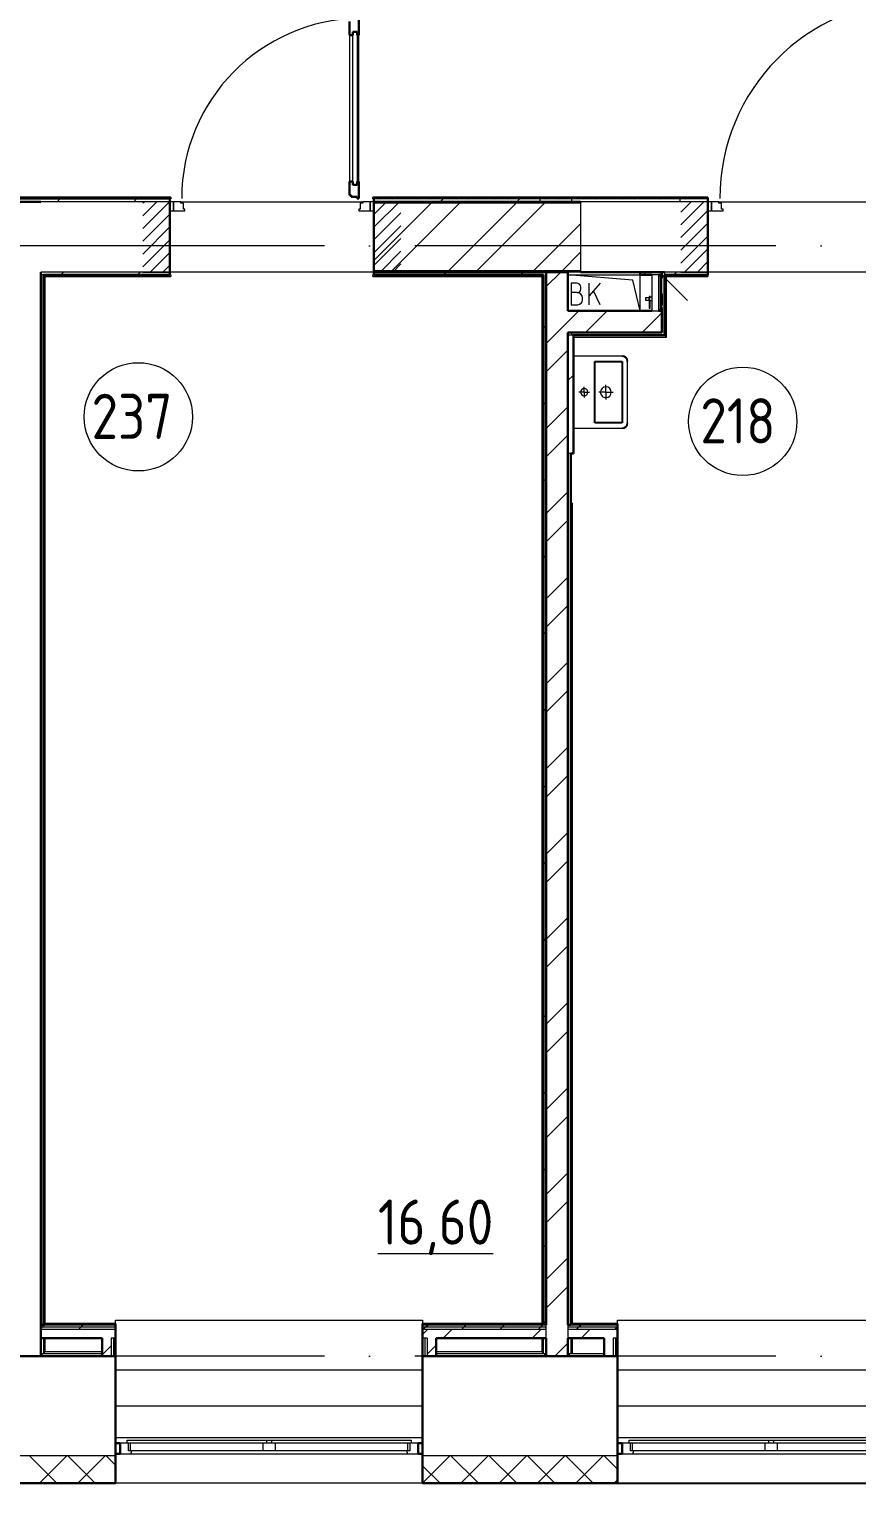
# Model space of a CAD drawing. Header units: millimetres. Extents: x -695119 to 412940, y -249585 to 622758.
# Drawn here: x 312922 to 317506, y 59605 to 67663 of the extents above; entities that cross this region are included whole.
import ezdxf

# ---------------------------------------------------------------- set-up
doc = ezdxf.new("R2010")
doc.units = ezdxf.units.MM
doc.linetypes.add('ADSK_Линия сетки', pattern=[25, 20, -2.5, 0, -2.5])
doc.linetypes.add('ADSK_Штриховая_ш2 п1_5', pattern=[4.5, 3, -1.5])
for name, color, linetype, lineweight in [('_ Окна', 252, 'Continuous', 30), ('Двери', 8, 'Continuous', 9), ('Марки помещений', 8, 'Continuous', 20), ('Оборудование', 8, 'Continuous', 18), ('Ограждение', 8, 'Continuous', 9), ('Окна', 252, 'Continuous', 9), ('Оси', 252, 'Continuous', 9), ('Перекрытие', 252, 'Continuous', 18), ('Стены внутренние', 252, 'Continuous', 18), ('Стены наружные', 252, 'Continuous', 18), ('Стены штриховка', 7, 'Continuous', 9)]:
    doc.layers.add(name, color=color, linetype=linetype, lineweight=lineweight)
doc.layers.add('Двери открывание', color=7, linetype='Continuous', lineweight=9, true_color=0xc0c0c0)
doc.layers.add('Узлы', color=7, linetype='Continuous')
doc.styles.add('GOST Common_2', font='', dxfattribs={"width": 0.9, "height": 250})
doc.styles.get('GOST Common_2').set_extended_font_data('GOST type B')

# ---------------------------------------------------------------- blocks, each defined once
blk = doc.blocks.new('план 2 этажа')
at = {"layer": 'Двери', "lineweight": 18, "true_color": 0x636466}
h = blk.add_hatch(dxfattribs=at)
h.set_pattern_fill('FP_2', color=251, style=0, pattern_type=2)
h.set_pattern_definition([(45, (314140.813, 66511.636), (-35.3553, 35.3553), [])])
h.paths.add_polyline_path([(314976.9, 66316.6), (314980.8, 66316.6), (314980.8, 66706.6), (314830.8, 66706.6), (314830.8, 66316.6)])
h.paths.add_polyline_path([(313700.8, 66316.6), (313700.8, 66706.6), (313550.8, 66706.6), (313550.8, 66316.6), (313587.7, 66316.6)])
h = blk.add_hatch(dxfattribs=at)
h.set_pattern_fill('FP_2', color=251, style=0, pattern_type=2)
h.set_pattern_definition([(45, (317170.813, 66511.636), (-35.3553, 35.3553), [])])
h.paths.add_polyline_path([(317910.8, 66316.6), (318060.8, 66316.6), (318060.8, 66706.6), (317910.8, 66706.6), (317910.8, 66599.7)])
h.paths.add_polyline_path([(316680.8, 66316.6), (316680.8, 66706.6), (316530.8, 66706.6), (316530.8, 66316.6)])
at = {"color": 251, "lineweight": 18, "true_color": 0x636466}
for p, q in [((316264.1, 66271.9), (315905.8, 66301.6)), ((315905.8, 66301.6), (316305.8, 66301.6)), ((315953.2, 66256.1), (315923.2, 66256.1)), ((315923.2, 66256.1), (315923.2, 66136.1)), ((316083.2, 66256.1), (316023.2, 66184.6)), ((316023.2, 66136.1), (316023.2, 66256.1)), ((316305.8, 66101.6), (316264.1, 66271.9)), ((315956.5, 66202.8), (315923.2, 66202.8)), ((315976.5, 66222.8), (315976.5, 66232.8)), ((315986.5, 66162.8), (315986.5, 66172.8)), ((316083.2, 66136.1), (316047.2, 66213.2)), ((315923.2, 66136.1), (315959.9, 66136.1))]:
    blk.add_line(p, q, dxfattribs=at)
for centre, radius, start, end in [((315953.2, 66232.8), 23.3, 0, 90), ((315956.5, 66222.8), 20, 270, 0), ((315956.5, 66172.8), 30, 0, 90), ((315959.9, 66162.8), 26.7, 270, 0)]:
    blk.add_arc(centre, radius, start, end, dxfattribs=at)
at = {"layer": '_ Окна', "color": 251, "true_color": 0x636466}
for p, q in [((313425.8, 59829.6), (313400.8, 59829.6)), ((313425.8, 59771.6), (313425.8, 59829.6)), ((315100.8, 59829.6), (315075.8, 59829.6)), ((315075.8, 59829.6), (315075.8, 59771.6)), ((316205.8, 59829.6), (316180.8, 59829.6)), ((316205.8, 59771.6), (316205.8, 59829.6)), ((313400.8, 59771.6), (313425.8, 59771.6)), ((315075.8, 59771.6), (315100.8, 59771.6)), ((316180.8, 59771.6), (316205.8, 59771.6))]:
    blk.add_line(p, q, dxfattribs=at)
at = {"layer": '_ Окна', "color": 251, "lineweight": 18, "true_color": 0x636466}
for p, q in [((313463.8, 59829.6), (313425.8, 59829.6)), ((313425.8, 59829.6), (313425.8, 59771.6)), ((313471.8, 59788.6), (313471.8, 59829.6)), ((315029.8, 59829.6), (315029.8, 59788.6)), ((315075.8, 59829.6), (315037.8, 59829.6)), ((315075.8, 59771.6), (315075.8, 59829.6)), ((316243.8, 59829.6), (316205.8, 59829.6)), ((316205.8, 59829.6), (316205.8, 59771.6)), ((316251.8, 59788.6), (316251.8, 59829.6)), ((313425.8, 59771.6), (313485.3, 59771.6)), ((313483.8, 59788.6), (313471.8, 59788.6)), ((313485.3, 59771.6), (313489.8, 59788.6)), ((315011.8, 59788.6), (315016.4, 59771.6)), ((315016.4, 59771.6), (315075.8, 59771.6)), ((315029.8, 59788.6), (315017.8, 59788.6)), ((316205.8, 59771.6), (316265.3, 59771.6)), ((316263.8, 59788.6), (316251.8, 59788.6)), ((316265.3, 59771.6), (316269.8, 59788.6))]:
    blk.add_line(p, q, dxfattribs=at)
at = {"layer": 'Двери', "color": 251, "lineweight": 30, "true_color": 0x636466}
for p, q in [((314696.8, 67704.6), (314696.8, 67628.6)), ((314746.8, 67628.6), (314746.8, 67722.6)), ((314696.8, 67628.6), (314713.8, 67628.6)), ((314713.8, 67628.6), (314713.8, 67646.6)), ((314713.8, 67646.6), (314737.8, 67646.6)), ((314737.8, 67646.6), (314737.8, 67628.6)), ((314737.8, 67628.6), (314746.8, 67628.6)), ((314696.8, 66818.6), (314696.8, 66742.6)), ((314696.8, 66818.6), (314713.8, 66818.6)), ((314713.8, 66818.6), (314713.8, 66800.6)), ((314737.8, 66818.6), (314746.8, 66818.6)), ((314737.8, 66800.6), (314737.8, 66818.6)), ((314746.8, 66724.6), (314746.8, 66818.6)), ((314696.8, 66742.6), (314704.8, 66742.6)), ((314704.8, 66742.6), (314704.8, 66733.6)), ((314704.8, 66733.6), (314738.8, 66733.6)), ((314713.8, 66800.6), (314737.8, 66800.6)), ((314738.8, 66733.6), (314738.8, 66724.6)), ((314738.8, 66724.6), (314746.8, 66724.6))]:
    blk.add_line(p, q, dxfattribs=at)
at = {"layer": 'Двери', "color": 251, "true_color": 0x636466}
for p, q in [((314696.8, 67628.6), (314696.8, 66818.6)), ((314713.8, 66800.6), (314713.8, 67646.6)), ((314713.8, 67646.6), (314737.8, 67646.6)), ((314737.8, 67646.6), (314737.8, 66800.6)), ((314746.8, 66818.6), (314746.8, 67628.6)), ((314737.8, 66800.6), (314713.8, 66800.6)), ((313700.8, 66706.6), (313700.8, 66656.6)), ((313720.8, 66706.6), (313700.8, 66706.6)), ((313700.8, 66656.6), (313720.8, 66656.6)), ((313720.8, 66656.6), (313720.8, 66706.6)), ((313761.8, 66706.6), (313720.8, 66706.6)), ((313720.8, 66706.6), (313720.8, 66656.6)), ((313720.8, 66656.6), (313784.8, 66656.6)), ((313761.8, 66698.6), (313761.8, 66706.6)), ((313775.8, 66698.6), (313761.8, 66698.6)), ((313775.8, 66664.6), (313775.8, 66698.6)), ((313784.8, 66664.6), (313775.8, 66664.6)), ((313784.8, 66656.6), (313784.8, 66664.6)), ((314755.8, 66664.6), (314746.8, 66664.6)), ((314746.8, 66664.6), (314746.8, 66656.6)), ((314746.8, 66656.6), (314810.8, 66656.6)), ((314769.8, 66698.6), (314755.8, 66698.6)), ((314755.8, 66698.6), (314755.8, 66664.6)), ((314769.8, 66706.6), (314769.8, 66698.6)), ((314810.8, 66706.6), (314769.8, 66706.6)), ((314830.8, 66706.6), (314810.8, 66706.6)), ((314810.8, 66706.6), (314810.8, 66656.6)), ((314810.8, 66656.6), (314810.8, 66706.6)), ((314810.8, 66656.6), (314830.8, 66656.6)), ((314830.8, 66656.6), (314830.8, 66706.6)), ((316680.8, 66706.6), (316680.8, 66656.6)), ((316700.8, 66706.6), (316680.8, 66706.6)), ((316680.8, 66656.6), (316700.8, 66656.6)), ((316700.8, 66656.6), (316700.8, 66706.6)), ((316741.8, 66706.6), (316700.8, 66706.6)), ((316700.8, 66706.6), (316700.8, 66656.6)), ((316700.8, 66656.6), (316764.8, 66656.6)), ((316741.8, 66698.6), (316741.8, 66706.6)), ((316755.8, 66698.6), (316741.8, 66698.6)), ((316755.8, 66664.6), (316755.8, 66698.6)), ((316764.8, 66664.6), (316755.8, 66664.6)), ((316764.8, 66656.6), (316764.8, 66664.6))]:
    blk.add_line(p, q, dxfattribs=at)
at = {"layer": 'Двери', "color": 251, "linetype": 'ADSK_Штриховая_ш2 п1_5', "true_color": 0x636466}
for p, q in [((313700.8, 66706.6), (313550.8, 66706.6)), ((313700.8, 66316.6), (313700.8, 66706.6)), ((314980.8, 66706.6), (314830.8, 66706.6)), ((314830.8, 66706.6), (314830.8, 66316.6)), ((316680.8, 66706.6), (316530.8, 66706.6)), ((316680.8, 66316.6), (316680.8, 66706.6)), ((313550.8, 66316.6), (313700.8, 66316.6)), ((314830.8, 66316.6), (314980.8, 66316.6)), ((316530.8, 66316.6), (316680.8, 66316.6))]:
    blk.add_line(p, q, dxfattribs=at)
at = {"layer": 'Двери открывание', "color": 251, "true_color": 0x636466}
for centre, radius, start in [((317844.8, 66724.6), 1098, 90.93932), ((314764.8, 66724.6), 998, 91.03345)]:
    blk.add_arc(centre, radius, start, 180, dxfattribs=at)
at = {"layer": 'Марки помещений', "color": 251, "true_color": 0x636466}
for centre in [(313526.3, 65515), (316873.7, 65490)]:
    blk.add_circle(centre, 300, dxfattribs=at)
at = {"layer": 'Оборудование', "color": 251, "true_color": 0x636466}
for p, q in [((316407.2, 66301.6), (316370.8, 66301.6)), ((316370.8, 66301.6), (316370.8, 66101.6)), ((316408.1, 66102.5), (316408.1, 66300.7)), ((316417.9, 66294.6), (316408.1, 66294.6)), ((316417.9, 66273.6), (316419.2, 66273.6)), ((316419.3, 66273.6), (316417.9, 66273.6)), ((316418.8, 66109.6), (316418.8, 66293.7)), ((316425.8, 66282.6), (316420.3, 66282.6)), ((316425.8, 66301.6), (316567.2, 66160.2)), ((316425.8, 66120.6), (316425.8, 66282.6)), ((316353, 66174.3), (316335.5, 66174.3)), ((316335.5, 66174.3), (316335.5, 66162)), ((316335.5, 66162), (316353, 66162)), ((316354.9, 66176.2), (316353, 66174.3)), ((316353, 66174.3), (316353, 66162)), ((316353, 66162), (316354.9, 66160.1)), ((316370.8, 66177.8), (316354.9, 66177.8)), ((316354.9, 66177.8), (316354.9, 66158.5)), ((316354.9, 66158.5), (316370.8, 66158.5)), ((316360.4, 66181.2), (316355.4, 66181.2)), ((316355.4, 66181.2), (316355.4, 66173)), ((316355.4, 66163.3), (316355.4, 66117.5)), ((316360.4, 66173), (316360.4, 66181.2)), ((316360.4, 66117.5), (316360.4, 66163.3)), ((316427.8, 66198.1), (316425.8, 66198.1)), ((316427.8, 66194.1), (316427.8, 66198.1)), ((316427.8, 66194.1), (316427.8, 66133.6)), ((316355.4, 66117.5), (316360.4, 66117.5)), ((316370.8, 66101.6), (316407.2, 66101.6)), ((316408.1, 66108.6), (316417.9, 66108.6)), ((316419.2, 66129.6), (316417.9, 66129.6)), ((316419.3, 66129.6), (316417.9, 66129.6)), ((316420.3, 66120.6), (316425.8, 66120.6)), ((316425.8, 66129.6), (316427.8, 66129.6)), ((316427.8, 66129.6), (316427.8, 66133.6))]:
    blk.add_line(p, q, dxfattribs=at)
for points, knots in [([(316408.1, 66300.7), (316408.1, 66300.8), (316408.1, 66300.9), (316408, 66301.1), (316407.9, 66301.3), (316407.8, 66301.4), (316407.6, 66301.5), (316407.4, 66301.6), (316407.3, 66301.6), (316407.2, 66301.6)], [-1, -1, -1, -1, -0.833333, -0.75, -0.583333, -0.458333, -0.333333, -0.166667, 0, 0, 0, 0]), ([(316418.8, 66293.7), (316418.8, 66293.8), (316418.8, 66293.9), (316418.7, 66294), (316418.7, 66294.2), (316418.6, 66294.3), (316418.5, 66294.4), (316418.3, 66294.5), (316418.1, 66294.6), (316417.9, 66294.6), (316417.9, 66294.6)], [-1, -1, -1, -1, -0.833333, -0.75, -0.666667, -0.583333, -0.458333, -0.333333, -0.166667, 0, 0, 0, 0]), ([(316420.3, 66282.6), (316420.2, 66282.6), (316420, 66282.7), (316419.8, 66282.7), (316419.6, 66282.8), (316419.4, 66282.9), (316419.3, 66283.1), (316419.1, 66283.2), (316419, 66283.4), (316418.9, 66283.6), (316418.8, 66283.8), (316418.8, 66284), (316418.8, 66284.2)], [-1, -1, -1, -1, -0.833333, -0.75, -0.666667, -0.583333, -0.5, -0.416667, -0.333333, -0.25, -0.166667, 0, 0, 0, 0]), ([(316407.2, 66101.6), (316407.3, 66101.6), (316407.4, 66101.7), (316407.6, 66101.7), (316407.8, 66101.9), (316407.9, 66102), (316408, 66102.1), (316408.1, 66102.3), (316408.1, 66102.5), (316408.1, 66102.5)], [0, 0, 0, 0, 0.166667, 0.333333, 0.458333, 0.583333, 0.708333, 0.833333, 1, 1, 1, 1]), ([(316417.9, 66108.6), (316417.9, 66108.6), (316418.1, 66108.7), (316418.3, 66108.7), (316418.5, 66108.9), (316418.6, 66109), (316418.7, 66109.1), (316418.7, 66109.2), (316418.8, 66109.4), (316418.8, 66109.5), (316418.8, 66109.6)], [0, 0, 0, 0, 0.166667, 0.333333, 0.458333, 0.583333, 0.666667, 0.75, 0.833333, 1, 1, 1, 1]), ([(316418.8, 66119.1), (316418.8, 66119.2), (316418.8, 66119.4), (316418.9, 66119.7), (316419, 66119.9), (316419.1, 66120), (316419.3, 66120.2), (316419.4, 66120.3), (316419.6, 66120.4), (316419.8, 66120.5), (316420, 66120.6), (316420.2, 66120.6), (316420.3, 66120.6)], [0, 0, 0, 0, 0.166667, 0.25, 0.333333, 0.416667, 0.5, 0.583333, 0.666667, 0.75, 0.833333, 1, 1, 1, 1])]:
    blk.add_open_spline(points, degree=3, knots=knots, dxfattribs=at)
at = {"layer": 'Ограждение', "color": 251, "true_color": 0x636466}
for p, q in [((313705.8, 66731.6), (312570.8, 66731.6)), ((313700.8, 66721.6), (313705.8, 66721.6)), ((313705.8, 66731.6), (313705.8, 66721.6)), ((314825.8, 66721.6), (314825.8, 66731.6)), ((316680.8, 66731.6), (314825.8, 66731.6)), ((314825.8, 66721.6), (314830.8, 66721.6)), ((316680.8, 66731.6), (316680.8, 66726.6)), ((313010.8, 66291.6), (313000.8, 66301.6)), ((313010.8, 60491.6), (313010.8, 66291.6)), ((313010.8, 66291.6), (313705.8, 66291.6)), ((313705.8, 66301.6), (313700.8, 66301.6)), ((313705.8, 66301.6), (313705.8, 66291.6)), ((314825.8, 66291.6), (314825.8, 66301.6)), ((314830.8, 66301.6), (314825.8, 66301.6)), ((314825.8, 66291.6), (315760.8, 66291.6)), ((315770.8, 66301.6), (315760.8, 66291.6)), ((315760.8, 66291.6), (315760.8, 60491.6)), ((316450.8, 66291.6), (316440.8, 66301.6)), ((316450.8, 65956.6), (316450.8, 66291.6)), ((316450.8, 66291.6), (316680.8, 66291.6)), ((316680.8, 66301.6), (316680.8, 66291.6)), ((315935.8, 65956.6), (316450.8, 65956.6)), ((316440.8, 65966.6), (316450.8, 65956.6)), ((315920.8, 65036.6), (315930.8, 65036.6)), ((315930.8, 60491.4), (315930.8, 65036.6)), ((313400.8, 60491.6), (313400.8, 60511.6)), ((313400.8, 60511.6), (315100.8, 60511.6)), ((315100.8, 60511.6), (315100.8, 60491.6)), ((316180.8, 60491.6), (316180.8, 60511.6)), ((316180.8, 60511.6), (317880.8, 60511.6)), ((313000.8, 60411.6), (313000.8, 60326.6)), ((313010.8, 60336.6), (313010.8, 60411.6)), ((315760.8, 60411.6), (315760.8, 60336.6)), ((315770.8, 60326.6), (315770.8, 60411.6)), ((315920.8, 60411.6), (315920.8, 60326.6)), ((315930.8, 60326.6), (315930.8, 60411.6)), ((313010.8, 60336.6), (313000.8, 60326.6)), ((313325.8, 60336.6), (313010.8, 60336.6)), ((315760.8, 60336.6), (315175.8, 60336.6)), ((315770.8, 60326.6), (315760.8, 60336.6)), ((313400.8, 60236.6), (315100.8, 60236.6)), ((316180.8, 60236.6), (317880.8, 60236.6)), ((313400.8, 60036.6), (315100.8, 60036.6)), ((316180.8, 60036.6), (317880.8, 60036.6)), ((313400.8, 59861.6), (315100.8, 59861.6)), ((316180.8, 59861.6), (317880.8, 59861.6))]:
    blk.add_line(p, q, dxfattribs=at)
at = {"layer": 'Окна', "color": 251, "true_color": 0x636466}
for p, q in [((313463.8, 59846.6), (314235.8, 59846.6)), ((313463.8, 59829.6), (313463.8, 59846.6)), ((314235.8, 59829.6), (313463.8, 59829.6)), ((313483.8, 59788.6), (313483.8, 59829.6)), ((314215.8, 59829.6), (314215.8, 59788.6)), ((314235.8, 59846.6), (314265.8, 59846.6)), ((314235.8, 59846.6), (314235.8, 59829.6)), ((314265.8, 59829.6), (314235.8, 59829.6)), ((314265.8, 59846.6), (315037.8, 59846.6)), ((314265.8, 59829.6), (314265.8, 59846.6)), ((315037.8, 59829.6), (314265.8, 59829.6)), ((314285.8, 59788.6), (314285.8, 59829.6)), ((315017.8, 59829.6), (315017.8, 59788.6)), ((315037.8, 59846.6), (315037.8, 59829.6)), ((316243.8, 59846.6), (317015.8, 59846.6)), ((316243.8, 59829.6), (316243.8, 59846.6)), ((317015.8, 59829.6), (316243.8, 59829.6)), ((316263.8, 59788.6), (316263.8, 59829.6)), ((316995.8, 59829.6), (316995.8, 59788.6)), ((317015.8, 59846.6), (317045.8, 59846.6)), ((317015.8, 59846.6), (317015.8, 59829.6)), ((317045.8, 59829.6), (317015.8, 59829.6)), ((317045.8, 59846.6), (317817.8, 59846.6)), ((317045.8, 59829.6), (317045.8, 59846.6)), ((317817.8, 59829.6), (317045.8, 59829.6)), ((317065.8, 59788.6), (317065.8, 59829.6)), ((314215.8, 59788.6), (313483.8, 59788.6)), ((313485.3, 59771.6), (315016.4, 59771.6)), ((314285.8, 59788.6), (314215.8, 59788.6)), ((315017.8, 59788.6), (314285.8, 59788.6)), ((316995.8, 59788.6), (316263.8, 59788.6)), ((316265.3, 59771.6), (317796.4, 59771.6)), ((317065.8, 59788.6), (316995.8, 59788.6)), ((317797.8, 59788.6), (317065.8, 59788.6))]:
    blk.add_line(p, q, dxfattribs=at)
at = {"layer": 'Оси', "color": 251, "linetype": 'ADSK_Линия сетки', "ltscale": 100, "true_color": 0x636466}
for p, q in [((332058.1, 66461.6), (255080.8, 66461.6)), ((332058.1, 60311.6), (255118.5, 60311.6))]:
    blk.add_line(p, q, dxfattribs=at)
at = {"layer": 'Перекрытие', "color": 251, "ltscale": 100, "true_color": 0x636466}
blk.add_line((315905.8, 66301.6), (316305.8, 66301.6), dxfattribs=at)
at = {"layer": 'Стены внутренние', "color": 251, "lineweight": 30, "true_color": 0x636466}
for p, q in [((312985.8, 66706.6), (312595.8, 66706.6)), ((313700.8, 66316.6), (313700.8, 66706.6)), ((315975.8, 66706.6), (315975.8, 66701.6)), ((316680.8, 66316.6), (316680.8, 66706.6)), ((315975.8, 66321.6), (315975.8, 66316.6)), ((315975.8, 66316.6), (316305.8, 66316.6)), ((312985.8, 60311.6), (312985.8, 60411.6)), ((313325.8, 60311.6), (312400.8, 60311.6)), ((313400.8, 59609.6), (313400.8, 60311.6)), ((315100.8, 60311.6), (315100.8, 59609.6)), ((315785.8, 60311.6), (315175.8, 60311.6)), ((316105.8, 60311.6), (315905.8, 60311.6)), ((316180.8, 59609.6), (316180.8, 60311.6)), ((312325.8, 59609.6), (313400.8, 59609.6)), ((315100.8, 59609.6), (316180.8, 59609.6))]:
    blk.add_line(p, q, dxfattribs=at)
at = {"layer": 'Стены внутренние', "color": 251, "true_color": 0x636466}
for p, q in [((313700.8, 66706.6), (312985.8, 66706.6)), ((313761.8, 66706.6), (314769.8, 66706.6)), ((316680.8, 66706.6), (315975.8, 66706.6)), ((315975.8, 66701.6), (315975.8, 66321.6)), ((316741.8, 66706.6), (317849.8, 66706.6)), ((314830.8, 66316.6), (313700.8, 66316.6)), ((315975.8, 66316.6), (315905.8, 66316.6)), ((318760.8, 66316.6), (316440.8, 66316.6)), ((312325.8, 59761.6), (313400.8, 59761.6)), ((315100.8, 59761.6), (316180.8, 59761.6)), ((315100.8, 59609.6), (313400.8, 59609.6)), ((317880.8, 59609.6), (316180.8, 59609.6))]:
    blk.add_line(p, q, dxfattribs=at)
at = {"layer": 'Стены внутренние', "color": 251, "linetype": 'Continuous', "lineweight": 9, "true_color": 0x636466}
for p, q in [((313072.4, 59611.6), (312922.4, 59761.6)), ((312983, 59611.6), (313133, 59761.6)), ((313284.5, 59611.6), (313134.5, 59761.6)), ((313195.1, 59611.6), (313345.1, 59761.6)), ((313400.8, 59707.5), (313346.7, 59761.6)), ((315104.3, 59611.6), (315254.3, 59761.6)), ((315405.9, 59611.6), (315255.9, 59761.6)), ((315316.4, 59611.6), (315466.4, 59761.6)), ((315618, 59611.6), (315468, 59761.6)), ((315528.5, 59611.6), (315678.5, 59761.6)), ((315830.1, 59611.6), (315680.1, 59761.6)), ((315740.7, 59611.6), (315890.7, 59761.6)), ((316042.3, 59611.6), (315892.3, 59761.6)), ((315952.8, 59611.6), (316102.8, 59761.6)), ((316180.4, 59685.6), (316104.4, 59761.6)), ((315193.7, 59611.6), (315100.8, 59704.6)), ((312961.2, 59609.6), (312960.1, 59611.6)), ((315168.8, 59610.4), (315168.4, 59609.6)), ((315521.5, 59611.6), (315520.3, 59609.6)), ((316164.9, 59611.6), (316178.8, 59625.5)), ((316178.8, 59621.8), (316180.8, 59621.8))]:
    blk.add_line(p, q, dxfattribs=at)
at = {"layer": 'Стены наружные', "color": 251, "lineweight": 30, "true_color": 0x636466}
for p, q in [((313700.8, 66726.6), (312575.8, 66726.6)), ((313700.8, 66706.6), (313700.8, 66726.6)), ((316680.8, 66726.6), (314830.8, 66726.6)), ((314830.8, 66726.6), (314830.8, 66706.6)), ((316680.8, 66706.6), (316680.8, 66726.6)), ((314830.8, 66706.6), (315975.8, 66706.6)), ((315975.8, 66701.6), (314830.8, 66701.6)), ((314830.8, 66701.6), (314830.8, 66321.6)), ((314830.8, 66321.6), (315975.8, 66321.6)), ((312985.8, 66316.6), (312985.8, 60411.6)), ((313000.8, 66301.6), (313700.8, 66301.6)), ((313000.8, 60491.6), (313000.8, 66301.6)), ((313700.8, 66301.6), (313700.8, 66316.6)), ((315905.8, 66316.6), (314830.8, 66316.6)), ((314830.8, 66316.6), (314830.8, 66301.6)), ((314830.8, 66301.6), (315770.8, 66301.6)), ((315770.8, 66301.6), (315770.8, 60491.6)), ((315785.8, 60486.6), (315785.8, 66316.6)), ((315905.8, 66101.6), (315905.8, 66316.6)), ((316305.8, 66316.6), (316305.8, 66301.6)), ((316440.8, 66316.6), (316305.8, 66316.6)), ((316305.8, 66301.6), (316370.8, 66301.6)), ((316407.4, 66301.6), (316425.8, 66301.6)), ((316425.8, 66316.6), (316425.8, 66282.6)), ((316440.8, 65966.6), (316440.8, 66301.6)), ((316440.8, 66301.6), (316680.8, 66301.6)), ((316680.8, 66301.6), (316680.8, 66316.6)), ((316370.8, 66101.6), (315905.8, 66101.6)), ((316425.8, 66101.6), (316407.4, 66101.6)), ((316425.8, 66120.6), (316425.8, 65981.6)), ((315905.8, 65981.6), (316425.8, 65981.6)), ((315905.8, 65981.6), (315905.8, 60486.6)), ((315935.8, 65966.6), (316440.8, 65966.6)), ((315935.8, 65311.6), (315935.8, 65966.6)), ((315920.8, 60491.6), (315920.8, 65311.6)), ((315920.8, 65311.6), (315935.8, 65311.6)), ((312985.8, 60486.6), (313000.8, 60486.6)), ((313000.8, 60486.6), (312985.8, 60486.6)), ((313400.8, 60491.6), (313000.8, 60491.6)), ((313400.8, 60311.6), (313400.8, 60491.6)), ((315770.8, 60491.6), (315100.8, 60491.6)), ((315100.8, 60491.6), (315100.8, 60311.6)), ((315905.8, 60486.6), (315920.8, 60486.6)), ((315920.8, 60486.6), (315905.8, 60486.6)), ((316180.8, 60491.6), (315920.8, 60491.6)), ((316180.8, 60311.6), (316180.8, 60491.6)), ((312985.8, 60411.6), (313325.8, 60411.6)), ((313325.8, 60411.6), (313325.8, 60311.6)), ((315175.8, 60411.6), (315785.8, 60411.6)), ((315175.8, 60311.6), (315175.8, 60411.6)), ((315785.8, 60411.6), (315785.8, 60311.6)), ((315905.8, 60311.6), (315905.8, 60411.6)), ((315905.8, 60411.6), (316105.8, 60411.6)), ((316105.8, 60411.6), (316105.8, 60311.6)), ((313325.8, 60311.6), (313400.8, 60311.6)), ((315100.8, 60311.6), (315175.8, 60311.6)), ((315785.8, 60311.6), (315905.8, 60311.6)), ((316105.8, 60311.6), (316180.8, 60311.6))]:
    blk.add_line(p, q, dxfattribs=at)
at = {"layer": 'Стены наружные', "color": 251, "linetype": 'Continuous', "lineweight": 9, "true_color": 0x636466}
for p, q in [((312951.2, 66721.6), (312956.2, 66726.6)), ((313021.9, 66721.6), (313026.9, 66726.6)), ((313077.6, 66706.6), (313092.6, 66721.6)), ((313092.6, 66721.6), (313097.6, 66726.6)), ((313163.3, 66721.6), (313168.3, 66726.6)), ((313234, 66721.6), (313239, 66726.6)), ((313304.7, 66721.6), (313309.7, 66726.6)), ((313375.4, 66721.6), (313380.4, 66726.6)), ((313446.2, 66721.6), (313451.2, 66726.6)), ((313501.9, 66706.6), (313516.9, 66721.6)), ((313516.9, 66721.6), (313521.9, 66726.6)), ((313587.6, 66721.6), (313592.6, 66726.6)), ((313658.3, 66721.6), (313663.3, 66726.6)), ((314860.4, 66721.6), (314865.4, 66726.6)), ((314931.1, 66721.6), (314936.1, 66726.6)), ((315001.8, 66721.6), (315006.8, 66726.6)), ((315072.5, 66721.6), (315077.5, 66726.6)), ((315143.2, 66721.6), (315148.2, 66726.6)), ((315198.9, 66706.6), (315213.9, 66721.6)), ((315213.9, 66721.6), (315218.9, 66726.6)), ((315284.6, 66721.6), (315289.6, 66726.6)), ((315355.3, 66721.6), (315360.3, 66726.6)), ((315426.1, 66721.6), (315431.1, 66726.6)), ((315496.8, 66721.6), (315501.8, 66726.6)), ((315567.5, 66721.6), (315572.5, 66726.6)), ((315623.2, 66706.6), (315638.2, 66721.6)), ((315638.2, 66721.6), (315643.2, 66726.6)), ((315708.9, 66721.6), (315713.9, 66726.6)), ((315779.6, 66721.6), (315784.6, 66726.6)), ((315850.3, 66721.6), (315855.3, 66726.6)), ((315921, 66721.6), (315926, 66726.6)), ((315926.8, 66706.6), (315926.8, 66721.6)), ((315991.7, 66721.6), (315996.7, 66726.6)), ((316062.4, 66721.6), (316067.4, 66726.6)), ((316133.2, 66721.6), (316138.2, 66726.6)), ((316203.9, 66721.6), (316208.9, 66726.6)), ((316274.6, 66721.6), (316279.6, 66726.6)), ((316345.3, 66721.6), (316350.3, 66726.6)), ((316416, 66721.6), (316421, 66726.6)), ((316486.7, 66721.6), (316491.7, 66726.6)), ((316526.8, 66706.6), (316526.8, 66721.6)), ((316557.4, 66721.6), (316562.4, 66726.6)), ((316628.1, 66721.6), (316633.1, 66726.6)), ((314830.8, 66381.5), (315151, 66701.6)), ((314830.8, 66695.8), (314836.7, 66701.6)), ((314928.1, 66321.6), (315308.1, 66701.6)), ((315242.4, 66321.6), (315622.4, 66701.6)), ((315399.6, 66321.6), (315779.6, 66701.6)), ((315713.9, 66321.6), (315975.8, 66583.6)), ((315871, 66321.6), (315975.8, 66426.4)), ((313096.9, 66301.6), (313111.9, 66316.6)), ((313521.1, 66301.6), (313536.1, 66316.6)), ((315218.2, 66301.6), (315233.2, 66316.6)), ((315642.4, 66301.6), (315657.4, 66316.6)), ((315785.8, 66236.4), (315866, 66316.6)), ((316322.5, 66301.6), (316337.5, 66316.6)), ((316491, 66301.6), (316506, 66316.6)), ((315905.8, 66042.1), (315965.4, 66101.6)), ((316002.5, 65981.6), (316122.5, 66101.6)), ((316316.8, 65981.6), (316425.8, 66090.6)), ((315770.8, 66005.7), (315785.8, 66020.7)), ((315785.8, 65922.1), (315905.8, 66042.1)), ((315926.8, 65966.6), (315926.8, 65981.6)), ((315785.8, 65764.9), (315905.8, 65884.9)), ((315905.8, 65716.5), (315935.8, 65746.5)), ((315770.8, 65581.5), (315785.8, 65596.5)), ((315785.8, 65450.6), (315905.8, 65570.6)), ((315785.8, 65293.5), (315905.8, 65413.5)), ((315925.2, 65311.6), (315935.8, 65322.2)), ((315770.8, 65157.2), (315785.8, 65172.2)), ((315785.8, 64979.2), (315905.8, 65099.2)), ((315785.8, 64822), (315905.8, 64942)), ((315770.8, 64732.9), (315785.8, 64747.9)), ((315785.8, 64507.7), (315905.8, 64627.7)), ((315785.8, 64350.6), (315905.8, 64470.6)), ((315770.8, 64308.7), (315785.8, 64323.7)), ((315785.8, 64036.2), (315905.8, 64156.2)), ((315785.8, 63879.1), (315905.8, 63999.1)), ((315770.8, 63884.4), (315785.8, 63899.4)), ((315785.8, 63564.8), (315905.8, 63684.8)), ((315785.8, 63407.6), (315905.8, 63527.6)), ((315770.8, 63460.2), (315785.8, 63475.2)), ((315785.8, 63093.3), (315905.8, 63213.3)), ((315770.8, 63035.9), (315785.8, 63050.9)), ((315785.8, 62936.2), (315905.8, 63056.2)), ((315785.8, 62621.9), (315905.8, 62741.9)), ((315770.8, 62611.6), (315785.8, 62626.6)), ((315785.8, 62464.7), (315905.8, 62584.7)), ((315785.8, 62150.4), (315905.8, 62270.4)), ((315770.8, 62187.4), (315785.8, 62202.4)), ((315785.8, 61993.2), (315905.8, 62113.2)), ((315770.8, 61763.1), (315785.8, 61778.1)), ((315785.8, 61678.9), (315905.8, 61798.9)), ((315785.8, 61521.8), (315905.8, 61641.8)), ((315770.8, 61338.8), (315785.8, 61353.8)), ((315785.8, 61207.5), (315905.8, 61327.5)), ((315785.8, 61050.3), (315905.8, 61170.3)), ((315770.8, 60914.6), (315785.8, 60929.6)), ((315785.8, 60736), (315905.8, 60856)), ((315785.8, 60578.8), (315905.8, 60698.8)), ((312985.8, 60463), (312996.9, 60474.1)), ((312996.9, 60474.1), (313009.4, 60486.6)), ((313196.6, 60461.6), (313209.1, 60474.1)), ((313209.1, 60474.1), (313221.6, 60486.6)), ((313221.6, 60486.6), (313226.6, 60491.6)), ((315100.8, 60432.7), (315129.8, 60461.6)), ((315105.7, 60461.6), (315118.2, 60474.1)), ((315118.2, 60474.1), (315130.7, 60486.6)), ((315214.7, 60411.6), (315264.7, 60461.6)), ((315317.9, 60461.6), (315330.4, 60474.1)), ((315330.4, 60474.1), (315342.9, 60486.6)), ((315342.9, 60486.6), (315347.9, 60491.6)), ((315530, 60461.6), (315542.5, 60474.1)), ((315542.5, 60474.1), (315555, 60486.6)), ((315708.2, 60411.6), (315758.2, 60461.6)), ((315742.1, 60461.6), (315754.6, 60474.1)), ((315754.6, 60474.1), (315767.1, 60486.6)), ((315767.1, 60486.6), (315772.1, 60491.6)), ((315772.1, 60491.6), (315785.8, 60505.3)), ((315954.3, 60461.6), (315966.8, 60474.1)), ((315966.8, 60474.1), (315979.3, 60486.6)), ((315978.1, 60411.6), (316028.1, 60461.6)), ((316166.4, 60461.6), (316178.9, 60474.1)), ((316178.9, 60474.1), (316180.8, 60476)), ((313325.8, 60319.2), (313375.8, 60369.2)), ((315125.8, 60322.7), (315175.8, 60372.7)), ((315832.9, 60311.6), (315905.8, 60384.5))]:
    blk.add_line(p, q, dxfattribs=at)
at = {"layer": 'Стены наружные', "color": 251, "true_color": 0x636466}
for p, q in [((313700.8, 66316.6), (312985.8, 66316.6)), ((316305.8, 66101.6), (316305.8, 66301.6)), ((312993.3, 60326.6), (313325.8, 60326.6)), ((312993.3, 60311.6), (312993.3, 60326.6)), ((315175.8, 60326.6), (315778.3, 60326.6)), ((315778.3, 60311.6), (315778.3, 60326.6)), ((315913.3, 60326.6), (316105.8, 60326.6)), ((315913.3, 60326.6), (315913.3, 60311.6)), ((313400.8, 59604.6), (312863.3, 59604.6)), ((313400.8, 59604.6), (313400.8, 59609.6)), ((315100.8, 59609.6), (315100.8, 59604.6)), ((318435.8, 59604.6), (315100.8, 59604.6)), ((315640.8, 59604.6), (315640.8, 59609.6))]:
    blk.add_line(p, q, dxfattribs=at)
at = {"layer": 'Стены штриховка', "color": 251, "true_color": 0x636466}
for p, q in [((312580.8, 66721.6), (313700.8, 66721.6)), ((316680.8, 66721.6), (314830.8, 66721.6)), ((315750.8, 66721.6), (315750.8, 66706.6)), ((313000.8, 66301.6), (312985.8, 66301.6)), ((316440.8, 66316.6), (316440.8, 66301.6)), ((315935.8, 65966.6), (315905.8, 65966.6)), ((315920.8, 65311.6), (315905.8, 65311.6)), ((312985.8, 60474.1), (313400.8, 60474.1)), ((312985.8, 60461.6), (313400.8, 60461.6)), ((313000.8, 60491.6), (313000.8, 60486.6)), ((313000.8, 60486.6), (313400.8, 60486.6)), ((313400.8, 60486.6), (313000.8, 60486.6)), ((315100.8, 60486.6), (315785.8, 60486.6)), ((315785.8, 60486.6), (315100.8, 60486.6)), ((315100.8, 60474.1), (315785.8, 60474.1)), ((315100.8, 60461.6), (315785.8, 60461.6)), ((315785.8, 60411.6), (315785.8, 60486.6)), ((315905.8, 60486.6), (315905.8, 60411.6)), ((315905.8, 60474.1), (316180.8, 60474.1)), ((315905.8, 60461.6), (316180.8, 60461.6)), ((315920.8, 60491.6), (315920.8, 60486.6)), ((315920.8, 60486.6), (316180.8, 60486.6)), ((316180.8, 60486.6), (315920.8, 60486.6)), ((313400.8, 60411.6), (313375.8, 60411.6)), ((313375.8, 60411.6), (313375.8, 60311.6)), ((313388.3, 60411.6), (313388.3, 60311.6)), ((315125.8, 60411.6), (315100.8, 60411.6)), ((315113.3, 60411.6), (315113.3, 60311.6)), ((315125.8, 60411.6), (315125.8, 60311.6)), ((316180.8, 60411.6), (316155.8, 60411.6)), ((316155.8, 60411.6), (316155.8, 60311.6)), ((316168.3, 60411.6), (316168.3, 60311.6)), ((313400.8, 59685.6), (313398.8, 59685.6)), ((313398.8, 59611.6), (313398.8, 59685.6)), ((315102.8, 59685.6), (315100.8, 59685.6)), ((315102.8, 59685.6), (315102.8, 59611.6)), ((316180.8, 59685.6), (316178.8, 59685.6)), ((316178.8, 59611.6), (316178.8, 59685.6)), ((312327.8, 59611.6), (313398.8, 59611.6)), ((315102.8, 59611.6), (316178.8, 59611.6))]:
    blk.add_line(p, q, dxfattribs=at)
at = {"layer": 'Узлы', "color": 251, "lineweight": 9, "true_color": 0x636466}
for p, q in [((316205.8, 65851.6), (315935.8, 65851.6)), ((316235.8, 65651.6), (316235.8, 65821.6)), ((315995.8, 65651.6), (315995.8, 65681.6)), ((316115.8, 65651.6), (316115.8, 65691.6)), ((315995.8, 65651.6), (315965.8, 65651.6)), ((315995.8, 65651.6), (316025.8, 65651.6)), ((315995.8, 65651.6), (315995.8, 65621.6)), ((316115.8, 65651.6), (316075.8, 65651.6)), ((316115.8, 65651.6), (316155.8, 65651.6)), ((316115.8, 65651.6), (316115.8, 65611.6)), ((316235.8, 65481.6), (316235.8, 65651.6)), ((315935.8, 65451.6), (316205.8, 65451.6))]:
    blk.add_line(p, q, dxfattribs=at)
at = {"layer": 'Узлы', "color": 251, "true_color": 0x636466}
for p, q in [((316054.9, 65821.6), (316205.8, 65821.6)), ((316054.9, 65481.6), (316054.9, 65821.6)), ((316205.8, 65821.6), (316205.8, 65481.6)), ((316205.8, 65481.6), (316054.9, 65481.6))]:
    blk.add_line(p, q, dxfattribs=at)
for centre, start, end in [((316205.8, 65821.6), 0, 90), ((316205.8, 65481.6), 270, 0)]:
    blk.add_arc(centre, 30, start, end, dxfattribs=at)
at = {"layer": 'Узлы', "color": 251, "lineweight": 9, "true_color": 0x636466}
for centre, radius, start, end in [((316115.8, 65651.6), 30, 90, 180), ((316115.8, 65651.6), 30, 0, 90), ((315995.8, 65651.6), 20, 90, 180), ((315995.8, 65651.6), 20, 180, 270.01158), ((315995.8, 65651.6), 20, 0, 90), ((315995.8, 65651.6), 20, 270, 0), ((316115.8, 65651.6), 30, 180, 270.00772), ((316115.8, 65651.6), 30, 270, 0)]:
    blk.add_arc(centre, radius, start, end, dxfattribs=at)
at = {"layer": 'Марки помещений', "color": 251, "true_color": 0x636466, "style": 'GOST Common_2', "width": 0.9}
for s, p in [('237', (313267.5, 65392.7)), ('218', (316638.8, 65367.7)), ('%%U16,60', (314853.6, 60930))]:
    blk.add_text(s, height=250, dxfattribs=at).set_placement(p)

msp = doc.modelspace()

# ---------------------------------------------------------------- block references
msp.add_blockref('план 2 этажа', (0, 0))

doc.saveas('drawing.dxf')
